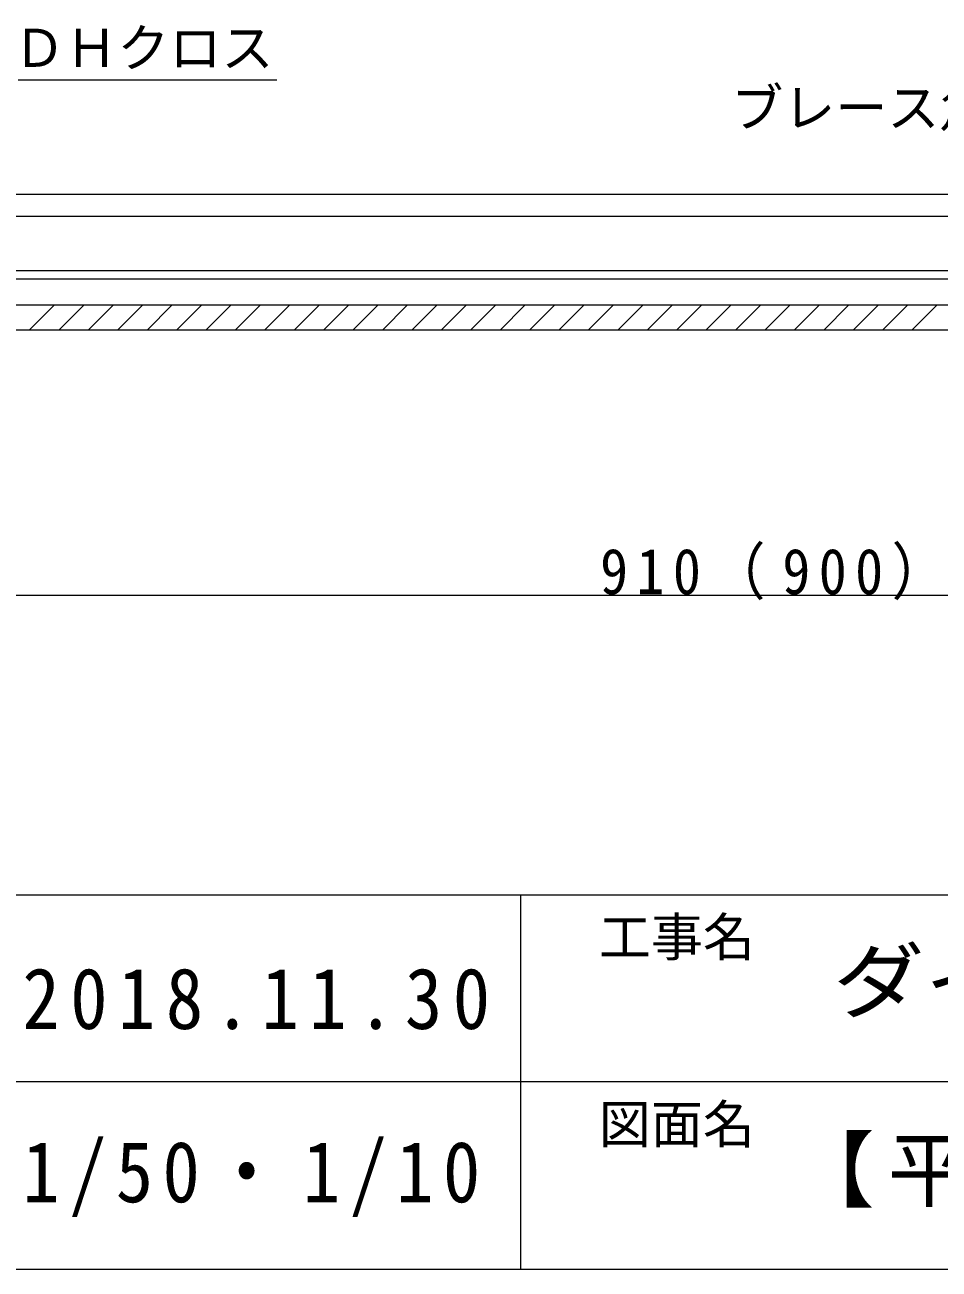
# Model space of a CAD drawing. Units: millimetres at full size, sheet at 1:10; details may follow other scales. Extents: x -2077 to 2023, y -1433 to 1417.
# Drawn here: x -29 to 410, y -1433 to -835 of the extents above; entities that cross this region are included whole.
import ezdxf
from ezdxf.enums import TextEntityAlignment as Align

# ---------------------------------------------------------------- set-up
doc = ezdxf.new("R2010")
doc.units = ezdxf.units.MM
doc.header["$LTSCALE"] = 10
for name, color, linetype, lineweight in [('1-0_断面', 7, 'Continuous', 9), ('1-1_寸法', 7, 'Continuous', 9), ('1-2_文字', 7, 'Continuous', 9), ('F-0_図枠', 7, 'Continuous', 9)]:
    doc.layers.add(name, color=color, linetype=linetype, lineweight=lineweight)
doc.styles.add('ＭＳ ゴシック', font='')
doc.styles.get('ＭＳ ゴシック').set_extended_font_data('MS Gothic')

msp = doc.modelspace()

# ---------------------------------------------------------------- linework, layer by layer
at = {"layer": '1-0_断面'}
for p, q in [((-253.81, -915.9), (641.05, -915.9)), ((-253.81, -926.5), (1689.45, -926.5)), ((1689.45, -952.9), (-253.81, -952.9)), ((1689.45, -956.9), (-253.81, -956.9)), ((1689.45, -969.4), (-253.81, -969.4)), ((-27.01, -981.4), (-15.01, -969.4)), ((-12.87, -981.4), (-0.87, -969.4)), ((1.27, -981.4), (13.27, -969.4)), ((15.41, -981.4), (27.41, -969.4)), ((29.56, -981.4), (41.56, -969.4)), ((43.7, -981.4), (55.7, -969.4)), ((57.84, -981.4), (69.84, -969.4)), ((71.98, -981.4), (83.98, -969.4)), ((86.12, -981.4), (98.12, -969.4)), ((100.27, -981.4), (112.27, -969.4)), ((114.41, -981.4), (126.41, -969.4)), ((128.55, -981.4), (140.55, -969.4)), ((142.69, -981.4), (154.69, -969.4)), ((156.84, -981.4), (168.84, -969.4)), ((170.98, -981.4), (182.98, -969.4)), ((185.12, -981.4), (197.12, -969.4)), ((199.26, -981.4), (211.26, -969.4)), ((213.4, -981.4), (225.4, -969.4)), ((227.55, -981.4), (239.55, -969.4)), ((241.69, -981.4), (253.69, -969.4)), ((255.83, -981.4), (267.83, -969.4)), ((269.97, -981.4), (281.97, -969.4)), ((284.11, -981.4), (296.11, -969.4)), ((298.26, -981.4), (310.26, -969.4)), ((312.4, -981.4), (324.4, -969.4)), ((326.54, -981.4), (338.54, -969.4)), ((340.68, -981.4), (352.68, -969.4)), ((354.83, -981.4), (366.83, -969.4)), ((368.97, -981.4), (380.97, -969.4)), ((383.11, -981.4), (395.11, -969.4)), ((397.25, -981.4), (409.25, -969.4)), ((1689.45, -981.4), (-253.81, -981.4))]:
    msp.add_line(p, q, dxfattribs=at)
at = {"layer": '1-1_寸法'}
msp.add_line((-182.65, -1108.82), (727.35, -1108.82), dxfattribs=at)
at = {"layer": '1-2_文字'}
msp.add_line((-32.31, -860.93), (92.03, -860.93), dxfattribs=at)
at = {"layer": 'F-0_図枠'}
for p, q in [((-2077.43, -1252.82), (2022.57, -1252.82)), ((209.25, -1432.82), (209.25, -1252.82)), ((1362.57, -1342.82), (-197.43, -1342.82)), ((-2077.43, -1432.82), (2022.57, -1432.82))]:
    msp.add_line(p, q, dxfattribs=at)

# ---------------------------------------------------------------- texts
at = {"layer": '1-1_寸法', "insert": (247.35, -1111.19), "char_height": 21.99, "attachment_point": 7, "style": 'ＭＳ ゴシック'}
msp.add_mtext('\\T1.3;\\W0.9;910（900）', dxfattribs=at)
at = {"layer": '1-2_文字', "style": 'ＭＳ ゴシック'}
for s, p in [('ＤＨクロス', (-34.7, -860.24)), ('ブレース角度60°以下', (310.4, -889.04))]:
    msp.add_text(s, height=18.33, dxfattribs=at).set_placement(p, align=Align.BOTTOM_LEFT)
at = {"layer": 'F-0_図枠', "style": 'ＭＳ ゴシック'}
for s, p in [('工事名', (246.75, -1287.82)), ('図面名', (246.75, -1377.82))]:
    msp.add_text(s, height=18.33, dxfattribs=at).set_placement(p, align=Align.BOTTOM_LEFT)
at = {"layer": 'F-0_図枠', "style": 'ＭＳ ゴシック', "width": 1.1}
msp.add_text('ダイケンハイブリッド天井\u3000標準図〈参考図〉', height=29.33, dxfattribs=at).set_placement((359.25, -1317.82), align=Align.BOTTOM_LEFT)
at = {"layer": 'F-0_図枠', "char_height": 29.33, "attachment_point": 7, "style": 'ＭＳ ゴシック'}
for s, insert in [('\\T1.28;\\W0.9;2018.11.30', (-30.34, -1317.82)), ('\\T1.25;\\W0.9;1/50・1/10', (-30.34, -1407.82)), ('\\T1.16;【平天井】捨張仕上・基本軸組364×910(900)', (339.25, -1407.62))]:
    msp.add_mtext(s, dxfattribs=dict(at, insert=insert))

doc.saveas('drawing.dxf')
